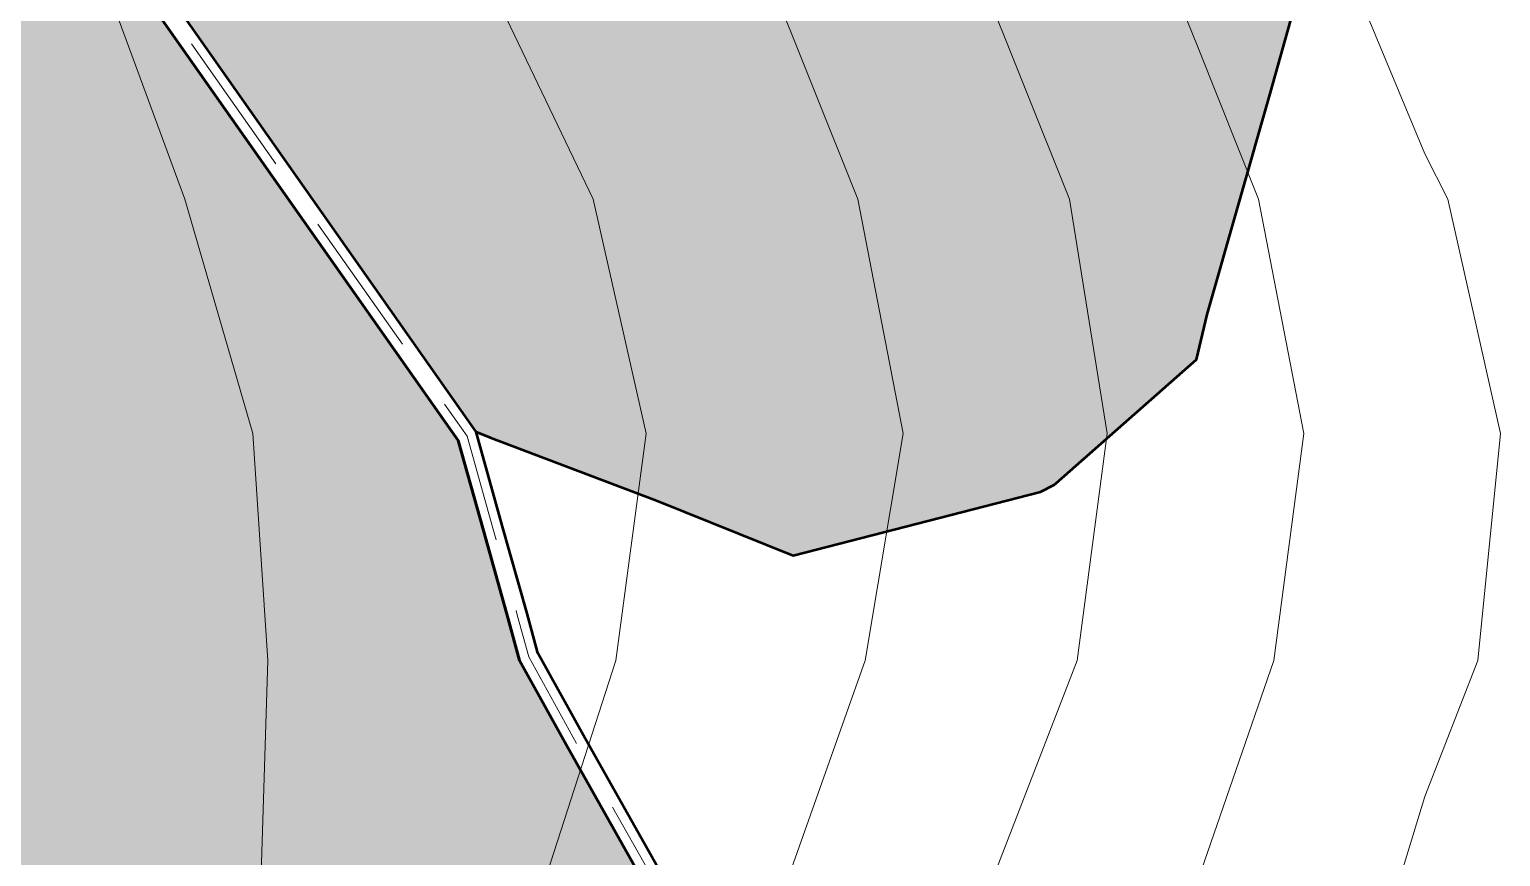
# Model space of a CAD drawing. Header units: metres. Extents: x 199095 to 216734, y 1644234 to 1657008.
# Drawn here: x 207445.2 to 207820.9, y 1649743.6 to 1649954.9 of the extents above; entities that cross this region are included whole.
import ezdxf

# ---------------------------------------------------------------- set-up
doc = ezdxf.new("R2010")
doc.units = ezdxf.units.M
doc.linetypes.add('DASHED', pattern=[0.75, 0.5, -0.25])
doc.layers.add('250 Ac', color=10, linetype='Continuous')
doc.layers.add('C-ANNO-MATC', color=7, linetype='DASHED')
doc.layers.add('CONTOURS', color=8, linetype='Continuous', lineweight=9)
doc.layers.add('Plot hatching', color=7, linetype='Continuous', true_color=0xffffdb)

msp = doc.modelspace()

# ---------------------------------------------------------------- hatches: boundary and pattern name
at = {"layer": 'Plot hatching', "linetype": 'ByBlock'}
h = msp.add_hatch(color=256, dxfattribs=at)
h.dxf.hatch_style = 1
h.paths.add_polyline_path([(207782.6, 1650011.8), (207807.79, 1650098.38), (207818.9, 1650139.58), (207801.1, 1650154.22), (207773.06, 1650177.22), (207743.49, 1650201.12), (207718.97, 1650221.52), (207681.77, 1650253.95), (207652.11, 1650278.09), (207618.94, 1650303.68), (207577.4, 1650337.42), (207544.74, 1650363), (207510.15, 1650390.45), (207474.54, 1650418.18), (207446.54, 1650408.81), (207402.25, 1650393.28), (207356.98, 1650377.17), (207337.81, 1650369.35), (207299.77, 1650295.59), (207296.09, 1650278.44), (207289.21, 1650256), (207288.94, 1650252.45), (207300.28, 1650240.51), (207313.9, 1650226.36), (207322.56, 1650217.13), (207323.9, 1650204.71), (207325.96, 1650186.13), (207326.73, 1650178.17), (207335.26, 1650174.25), (207351.56, 1650170), (207371.87, 1650163.41), (207396.35, 1650156.45), (207416.16, 1650149.92), (207428.23, 1650146.76), (207427.55, 1650129.06), (207427.71, 1650121.63), (207441.4, 1650119.63), (207455.03, 1650118.01), (207454.93, 1650093.23), (207455.64, 1650065.05), (207455.89, 1650058.09), (207477.21, 1650043.2), (207464.59, 1650011.09), (207458.26, 1649995.84), (207559.24, 1649852.11), (207562.89, 1649850.7), (207605.36, 1649834.58), (207640.23, 1649820.55), (207703.4, 1649836.78), (207706.89, 1649838.64), (207707.42, 1649839.07), (207743.22, 1649870.6), (207746.01, 1649882.09), (207762.15, 1649938.87)])
h = msp.add_hatch(color=256, dxfattribs=at)
h.dxf.hatch_style = 1
h.paths.add_polyline_path([(207582.73, 1649771.33), (207570.35, 1649793.75), (207567.46, 1649804.36), (207561.11, 1649826.9), (207554.66, 1649849.93), (207451.01, 1649997.45), (207423.77, 1650003.52), (207404.8, 1650027.01), (207381.29, 1650056.18), (207342.47, 1650105.08), (207301.61, 1650117.84), (207289.65, 1650128.93), (207281.06, 1650141.98), (207277.4, 1650177.12), (207274.47, 1650188.06), (206461.38, 1650188.06), (206187.67, 1650188.06), (206166.47, 1650151.83), (206232.81, 1650071.26), (206243.99, 1650029.38), (206253.65, 1649969.5), (206257.51, 1649911.62), (206249.79, 1649851.75), (206226.6, 1649793.75), (206226.6, 1649791.88), (206191.83, 1649733.88), (206173.19, 1649716.78), (206186.55, 1649707.57), (206208.14, 1649693.4), (206240.85, 1649670.66), (206269.9, 1649650.41), (206287.1, 1649656.71), (206330.9, 1649671.11), (206362.86, 1649681.83), (206405.08, 1649695.93), (206430.93, 1649696.24), (206461.86, 1649695.55), (206501.44, 1649695.67), (206530.78, 1649696.53), (206575.06, 1649684.49), (206615.48, 1649673.5), (206664.24, 1649659.36), (206703.33, 1649647.85), (206725.05, 1649642.14), (206768.62, 1649629.98), (206809.46, 1649624.12), (206879.99, 1649615.17), (206909.22, 1649609.24), (206926.22, 1649603.5), (206942.89, 1649597.21), (206963.84, 1649588.79), (206989.12, 1649579.38), (207017, 1649569.54), (207047.3, 1649557.55), (207071.65, 1649548.43), (207092.11, 1649541.17), (207111.13, 1649534), (207118.84, 1649531.29), (207135.72, 1649525.66), (207158.19, 1649518.49), (207190.77, 1649506.87), (207230.54, 1649493.76), (207262.74, 1649483.55), (207289.65, 1649476.56), (207336.5, 1649464), (207382.4, 1649451.17), (207409.45, 1649444.58), (207415.96, 1649438.66), (207439.38, 1649417.39), (207466.87, 1649393.23), (207492.32, 1649369.6), (207518.31, 1649347.6), (207548.53, 1649321.55), (207561.51, 1649304.07), (207577.69, 1649279.74), (207610.71, 1649236.32), (207651.49, 1649259.45), (207671.71, 1649280.52), (207701.75, 1649280.52), (207726.39, 1649276.45), (207727.86, 1649315.07), (207729.08, 1649371.83), (207733.09, 1649436.54), (207734.6, 1649489.77), (207713.32, 1649514.78), (207694.05, 1649538.38), (207688.69, 1649539.67), (207679.21, 1649550.98), (207671.12, 1649586.95), (207665.85, 1649611.09), (207653.86, 1649636.14), (207639.84, 1649664.92), (207622.85, 1649699.09), (207616.09, 1649711.14), (207601.34, 1649738.4)])

# ---------------------------------------------------------------- linework, layer by layer
at = {"linetype": 'ByBlock', "lineweight": 40, "flags": 128}
msp.add_lwpolyline([(207605.71, 1649740.82), (207587.1, 1649773.77), (207575.02, 1649795.64), (207572.28, 1649805.7), (207565.92, 1649828.25), (207559.24, 1649852.11), (207562.89, 1649850.7), (207605.36, 1649834.58), (207640.23, 1649820.55), (207703.4, 1649836.78), (207706.89, 1649838.64), (207707.42, 1649839.07), (207743.22, 1649870.6), (207746.01, 1649882.09), (207762.15, 1649938.87), (207782.6, 1650011.8), (207807.79, 1650098.38), (207818.9, 1650139.58), (207801.1, 1650154.22), (207773.06, 1650177.22)], dxfattribs=at)
at = {"layer": '250 Ac', "linetype": 'ByBlock', "lineweight": 50, "flags": 128}
for points in [[(207605.71, 1649740.82), (207587.1, 1649773.77), (207575.02, 1649795.64), (207572.28, 1649805.7), (207565.92, 1649828.25), (207559.24, 1649852.11), (207562.89, 1649850.7), (207605.36, 1649834.58), (207640.23, 1649820.55), (207703.4, 1649836.78), (207706.89, 1649838.64), (207707.42, 1649839.07), (207743.22, 1649870.6), (207746.01, 1649882.09), (207762.15, 1649938.87), (207782.6, 1650011.8), (207807.79, 1650098.38), (207818.9, 1650139.58), (207801.1, 1650154.22), (207773.06, 1650177.22)], [(207605.71, 1649740.82), (207587.1, 1649773.77), (207575.02, 1649795.64), (207572.28, 1649805.7), (207565.92, 1649828.25), (207559.24, 1649852.11), (207562.89, 1649850.7), (207605.36, 1649834.58), (207640.23, 1649820.55), (207703.4, 1649836.78), (207706.89, 1649838.64), (207707.42, 1649839.07), (207743.22, 1649870.6), (207746.01, 1649882.09), (207762.15, 1649938.87), (207782.6, 1650011.8), (207807.79, 1650098.38), (207818.9, 1650139.58), (207801.1, 1650154.22), (207773.06, 1650177.22)], [(207601.34, 1649738.4), (207582.73, 1649771.33), (207570.35, 1649793.75), (207567.46, 1649804.36), (207561.11, 1649826.9), (207554.66, 1649849.93), (207451.01, 1649997.45), (207423.77, 1650003.52)], [(207605.71, 1649740.82), (207587.1, 1649773.77), (207575.02, 1649795.64), (207572.28, 1649805.7), (207565.92, 1649828.25), (207559.24, 1649852.11), (207458.26, 1649995.84), (207451.01, 1649997.45), (207554.66, 1649849.93), (207561.11, 1649826.9), (207567.46, 1649804.36), (207570.35, 1649793.75), (207582.73, 1649771.33), (207601.34, 1649738.4)]]:
    msp.add_lwpolyline(points, dxfattribs=at)
at = {"layer": 'C-ANNO-MATC', "lineweight": 9, "ltscale": 75, "flags": 128}
msp.add_lwpolyline([(207612.53, 1649234.48), (207653.04, 1649257.45), (207672.77, 1649278.02), (207701.54, 1649278.02), (207728.78, 1649273.52), (207730.36, 1649314.99), (207731.58, 1649371.73), (207735.59, 1649436.43), (207737.13, 1649490.66), (207715.24, 1649516.39), (207695.45, 1649540.62), (207690.08, 1649541.91), (207681.51, 1649552.12), (207673.56, 1649587.49), (207668.24, 1649611.91), (207656.11, 1649637.23), (207642.08, 1649666.02), (207625.06, 1649700.26), (207618.28, 1649712.35), (207603.52, 1649739.61), (207584.91, 1649772.55), (207572.69, 1649794.69), (207569.87, 1649805.03), (207563.51, 1649827.57), (207556.95, 1649851.02), (207456.21, 1649994.4)], dxfattribs=at)
at = {"layer": 'CONTOURS', "flags": 128}
for points in [[(207565.97, 1650205.12), (207604.59, 1650145.25), (207625.84, 1650108.5), (207633.56, 1650087.25), (207658.67, 1650029.38), (207683.78, 1649977.25), (207687.66, 1649969.5), (207710.83, 1649911.62), (207720.48, 1649851.75), (207712.77, 1649793.75), (207689.58, 1649733.88), (207683.78, 1649720.38), (207662.55, 1649676), (207639.36, 1649616.12), (207625.84, 1649577.5), (207618.12, 1649558.12), (207596.88, 1649500.25), (207577.56, 1649440.38), (207565.97, 1649397.88), (207562.11, 1649382.38), (207550.52, 1649322.5), (207540.86, 1649264.62), (207533.12, 1649204.75), (207531.2, 1649146.88)], [(207639.36, 1650205.12), (207668.34, 1650145.25), (207683.78, 1650100.88), (207687.66, 1650087.25), (207708.89, 1650029.38), (207735.94, 1649969.5), (207743.67, 1649950.25), (207759.12, 1649911.62), (207770.7, 1649851.75), (207762.98, 1649793.75), (207743.67, 1649737.75), (207741.73, 1649733.88), (207714.69, 1649676), (207689.58, 1649616.12), (207683.78, 1649604.5), (207666.41, 1649558.12), (207643.23, 1649500.25), (207625.84, 1649452), (207620.05, 1649440.38), (207604.59, 1649382.38), (207591.08, 1649322.5), (207579.48, 1649264.62), (207571.77, 1649204.75), (207567.91, 1649146.88)], [(207722.42, 1650205.12), (207728.22, 1650145.25), (207737.88, 1650087.25), (207743.67, 1650069.88), (207757.19, 1650029.38), (207782.3, 1649969.5), (207801.61, 1649923.12), (207807.41, 1649911.62), (207820.92, 1649851.75), (207815.12, 1649793.75), (207801.61, 1649759), (207793.89, 1649733.88)], [(207506.09, 1650191.62), (207535.06, 1650145.25), (207565.97, 1650093.12), (207569.83, 1650087.25), (207600.73, 1650029.38), (207625.84, 1649988.88), (207633.56, 1649969.5), (207656.75, 1649911.62), (207668.34, 1649851.75), (207658.67, 1649793.75), (207637.44, 1649733.88), (207625.84, 1649706.88), (207610.39, 1649676), (207589.14, 1649616.12), (207571.77, 1649558.12), (207565.97, 1649542.75), (207552.45, 1649500.25), (207537, 1649440.38), (207525.41, 1649382.38), (207513.81, 1649322.5), (207506.09, 1649276.25), (207504.16, 1649264.62), (207498.36, 1649204.75), (207494.5, 1649146.88)], [(207448.14, 1650182), (207465.53, 1650145.25), (207494.5, 1650087.25), (207506.09, 1650058.38), (207523.47, 1650029.38), (207560.17, 1649969.5), (207565.97, 1649959.88), (207589.14, 1649911.62), (207602.67, 1649851.75), (207594.94, 1649793.75), (207575.62, 1649733.88), (207565.97, 1649706.88), (207556.31, 1649676), (207540.86, 1649616.12), (207527.34, 1649558.12), (207511.89, 1649500.25), (207506.09, 1649479), (207498.36, 1649440.38), (207488.7, 1649382.38), (207480.98, 1649322.5), (207473.25, 1649264.62), (207465.53, 1649204.75), (207463.59, 1649146.88)], [(207444.28, 1650029.38), (207448.14, 1650015.88), (207463.59, 1649969.5), (207484.84, 1649911.62), (207502.23, 1649851.75), (207506.09, 1649793.75), (207504.16, 1649733.88), (207500.3, 1649676), (207494.5, 1649616.12), (207484.84, 1649558.12), (207475.19, 1649500.25), (207463.59, 1649440.38), (207455.88, 1649382.38), (207448.14, 1649322.5), (207448.14, 1649322.5), (207440.42, 1649264.62)]]:
    msp.add_lwpolyline(points, dxfattribs=at)
at = {"layer": 'Plot hatching', "linetype": 'ByBlock', "flags": 128}
msp.add_lwpolyline([(207441.4, 1650119.63), (207455.03, 1650118.01), (207454.93, 1650093.23), (207455.64, 1650065.05), (207455.89, 1650058.09), (207477.21, 1650043.2), (207464.59, 1650011.09), (207458.26, 1649995.84), (207559.24, 1649852.11), (207562.89, 1649850.7), (207605.36, 1649834.58), (207640.23, 1649820.55), (207703.4, 1649836.78), (207706.89, 1649838.64), (207707.42, 1649839.07), (207743.22, 1649870.6), (207746.01, 1649882.09), (207762.15, 1649938.87), (207782.6, 1650011.8), (207807.79, 1650098.38), (207818.9, 1650139.58), (207801.1, 1650154.22), (207773.06, 1650177.22)], dxfattribs=at)

doc.saveas('drawing.dxf')
